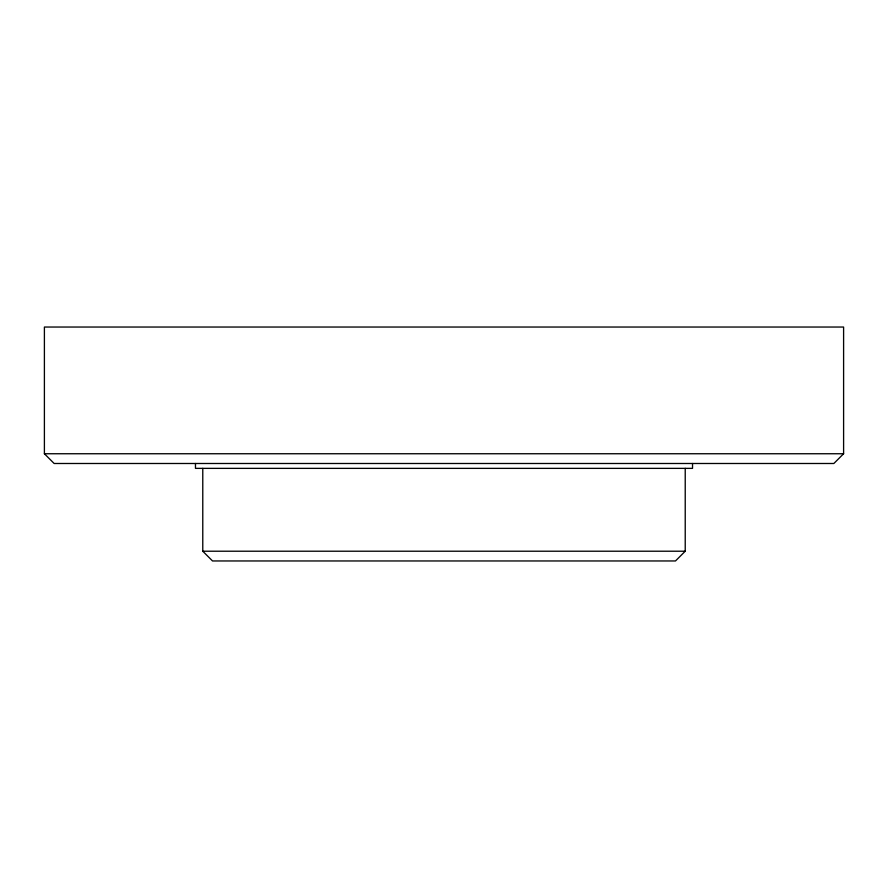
<?xml version="1.0" encoding="UTF-8"?>
<svg xmlns="http://www.w3.org/2000/svg" width="888" height="888" viewBox="0 0 888 888"><rect width="100%" height="100%" fill="white"/><g stroke="black" fill="none" stroke-linecap="round" stroke-linejoin="round"><path stroke-width="1.33" d="M685.225 468.365L685.225 551.215L675.479 560.961L212.521 560.961L202.775 551.215L202.775 468.365M843.6 453.746L833.854 463.492L54.146 463.492L44.4 453.746L44.4 327.039L843.6 327.039L843.6 453.746L44.4 453.746M202.775 551.215L685.225 551.215M692.529 463.492L692.529 468.365L195.471 468.365L195.471 463.492"/></g></svg>
